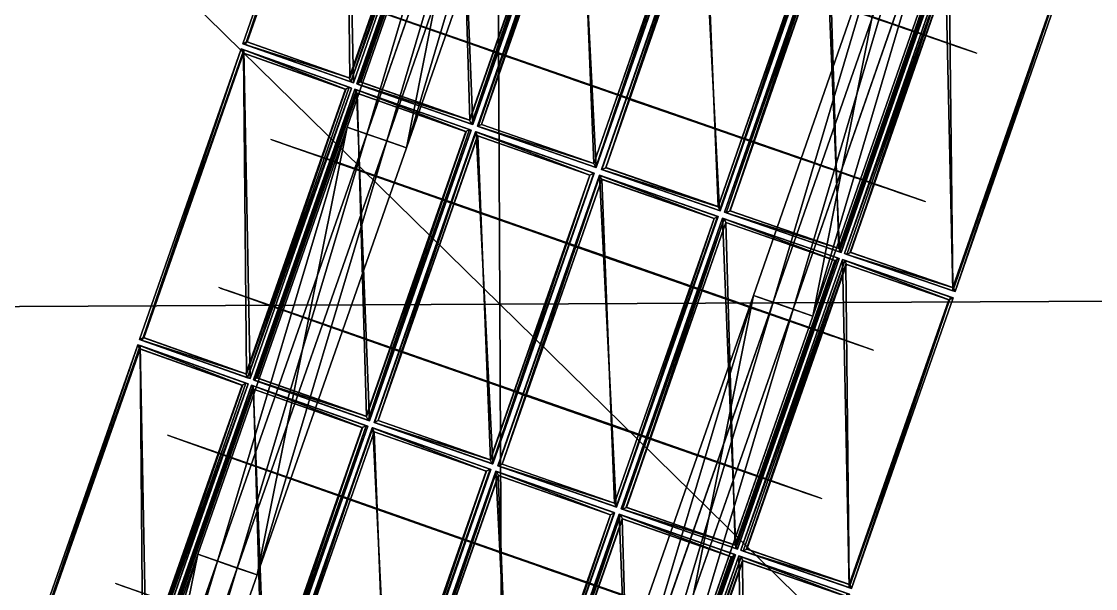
# Model space of a CAD drawing. Extents: x -372 to 678, y -263 to 741.
# Drawn here: x 296.57 to 305.12, y 301.32 to 305.83 of the extents above; entities that cross this region are included whole.
import ezdxf

# ---------------------------------------------------------------- set-up
doc = ezdxf.new("R2010")
doc.units = 0
doc.header["$LTSCALE"] = 0.0254
doc.layers.get('0').update_dxf_attribs({"linetype": 'CONTINUOUS'})
doc.layers.add('LOCATION_SNAPSHOT', color=144, linetype='CONTINUOUS')
doc.layers.add('LOCATION_TERRAIN', color=36, linetype='CONTINUOUS')

# ---------------------------------------------------------------- blocks, each defined once
blk = doc.blocks.new('LOCATION_SNAPSHOT_1')
at = {"color": 8}
mesh = blk.add_polyface(dxfattribs=at)
corners = [(-63.4904, 214.7729), (675.1158, 740.6684), (-66.0072, 737.0917), (677.6385, 218.3467)]
mesh.append_faces([[corners[k] for k in face] for face in [(0, 1, 2), (1, 0, 3)]], dxfattribs={"vtx0": -1, "color": 8})
blk = doc.blocks.new('LOCATION_TERRAIN_1')
at = {"color": 8}
mesh = blk.add_polyface(dxfattribs=at)
corners = [(312.9344, 303.6424, 5.9825), (312.8745, 316.0786, 6.2247), (300.313, 316.018, 5.6022)]
mesh.append_faces([[corners[k] for k in face] for face in [(0, 1, 2)]], dxfattribs={"color": 8})
mesh = blk.add_polyface(dxfattribs=at)
corners = [(300.3729, 303.5818, 5.5771), (300.313, 316.018, 5.6022), (287.7515, 315.9574, 4.9798)]
mesh.append_faces([[corners[k] for k in face] for face in [(0, 1, 2)]], dxfattribs={"color": 8})
mesh = blk.add_polyface(dxfattribs=at)
corners = [(312.9344, 303.6424, 5.9825), (300.313, 316.018, 5.6022), (300.3729, 303.5818, 5.5771)]
mesh.append_faces([[corners[k] for k in face] for face in [(0, 1, 2)]], dxfattribs={"color": 8})
mesh = blk.add_polyface(dxfattribs=at)
corners = [(300.3729, 303.5818, 5.5771), (287.7515, 315.9574, 4.9798), (287.8115, 303.5212, 5.1718)]
mesh.append_faces([[corners[k] for k in face] for face in [(0, 1, 2)]], dxfattribs={"color": 8})
mesh = blk.add_polyface(dxfattribs=at)
corners = [(300.4329, 291.1456, 5.4693), (300.3729, 303.5818, 5.5771), (287.8115, 303.5212, 5.1718)]
mesh.append_faces([[corners[k] for k in face] for face in [(0, 1, 2)]], dxfattribs={"color": 8})
mesh = blk.add_polyface(dxfattribs=at)
corners = [(312.9944, 291.2062, 5.8701), (312.9344, 303.6424, 5.9825), (300.3729, 303.5818, 5.5771)]
mesh.append_faces([[corners[k] for k in face] for face in [(0, 1, 2)]], dxfattribs={"color": 8})
mesh = blk.add_polyface(dxfattribs=at)
corners = [(312.9944, 291.2062, 5.8701), (300.3729, 303.5818, 5.5771), (300.4329, 291.1456, 5.4693)]
mesh.append_faces([[corners[k] for k in face] for face in [(0, 1, 2)]], dxfattribs={"color": 8})
mesh = blk.add_polyface(dxfattribs=at)
corners = [(300.4329, 291.1456, 5.4693), (287.8115, 303.5212, 5.1718), (287.8714, 291.085, 5.0685)]
mesh.append_faces([[corners[k] for k in face] for face in [(0, 1, 2)]], dxfattribs={"color": 8})
blk = doc.blocks.new('GROUP_55')
at = {"color": 0}
for p, q in [((185.3013, -3.7507, 0.5268), (181.7353, -3.8214, 0.4936)), ((185.3013, -3.7507, 1.0268), (181.7353, -3.8214, 0.9936)), ((185.3013, -3.7507, 1.0268), (181.7353, -3.8214, 0.9936)), ((185.3013, -3.7507, 0.5268), (181.7353, -3.8214, 0.4936)), ((181.7353, -3.8214, 0.4936), (178.1364, -3.8863, 0.4609)), ((181.7353, -3.8214, 0.9936), (178.1364, -3.8863, 0.9609)), ((181.7353, -3.8214, 0.9936), (178.1364, -3.8863, 0.9609)), ((181.7353, -3.8214, 0.4936), (178.1364, -3.8863, 0.4609)), ((181.7353, -3.8214, 0.4936), (181.7385, -3.988, 0.4936)), ((181.7448, -4.3213, 0.9936), (181.7353, -3.8214, 0.9936)), ((181.7353, -3.8214, 0.9936), (181.7353, -3.8214, 0.4936)), ((181.7353, -3.8214, 0.4936), (181.7385, -3.988, 0.4936)), ((181.7448, -4.3213, 0.9936), (181.7353, -3.8214, 0.9936)), ((181.7353, -3.8214, 0.9936), (181.7353, -3.8214, 0.4936)), ((178.1364, -3.8863, 0.4609), (174.5018, -3.945, 0.4284)), ((178.1364, -3.8863, 0.9609), (174.5018, -3.945, 0.9284)), ((178.1364, -3.8863, 0.9609), (174.5018, -3.945, 0.9284)), ((178.1364, -3.8863, 0.4609), (174.5018, -3.945, 0.4284)), ((178.1364, -3.8863, 0.4609), (178.1393, -4.0529, 0.4609)), ((178.145, -4.3862, 0.9609), (178.1364, -3.8863, 0.9609)), ((178.1364, -3.8863, 0.9609), (178.1364, -3.8863, 0.4609)), ((178.1364, -3.8863, 0.4609), (178.1393, -4.0529, 0.4609)), ((178.145, -4.3862, 0.9609), (178.1364, -3.8863, 0.9609)), ((178.1364, -3.8863, 0.9609), (178.1364, -3.8863, 0.4609)), ((185.3047, -3.9173, 0.5268), (181.7385, -3.988, 0.4936)), ((185.3047, -3.9173, 0.5268), (181.7385, -3.988, 0.4936)), ((185.3047, -3.9173, 0.7768), (181.7385, -3.988, 0.7436)), ((185.3047, -3.9173, 0.7768), (181.7385, -3.988, 0.7436)), ((181.7385, -3.988, 0.4936), (178.1393, -4.0529, 0.4609)), ((181.7385, -3.988, 0.4936), (178.1393, -4.0529, 0.4609)), ((181.7385, -3.988, 0.7436), (178.1393, -4.0529, 0.7109)), ((181.7385, -3.988, 0.7436), (178.1393, -4.0529, 0.7109)), ((181.7385, -3.988, 0.4936), (181.7385, -3.988, 0.7436)), ((181.7385, -3.988, 0.7436), (181.7417, -4.1547, 0.7436)), ((181.7385, -3.988, 0.4936), (181.7385, -3.988, 0.7436)), ((181.7385, -3.988, 0.7436), (181.7417, -4.1547, 0.7436)), ((178.1393, -4.0529, 0.4609), (174.5043, -4.1117, 0.4284)), ((178.1393, -4.0529, 0.4609), (174.5043, -4.1117, 0.4284)), ((178.1393, -4.0529, 0.7109), (174.5043, -4.1117, 0.6784)), ((178.1393, -4.0529, 0.7109), (174.5043, -4.1117, 0.6784)), ((178.1393, -4.0529, 0.4609), (178.1393, -4.0529, 0.7109)), ((178.1393, -4.0529, 0.7109), (178.1421, -4.2196, 0.7109)), ((178.1393, -4.0529, 0.4609), (178.1393, -4.0529, 0.7109)), ((178.1393, -4.0529, 0.7109), (178.1421, -4.2196, 0.7109)), ((185.3082, -4.084, 0.7768), (181.7417, -4.1547, 0.7436)), ((185.3082, -4.084, 0.7768), (181.7417, -4.1547, 0.7436)), ((185.3082, -4.084, 0.5268), (181.7417, -4.1547, 0.4936)), ((185.3082, -4.084, 0.5268), (181.7417, -4.1547, 0.4936)), ((181.7417, -4.1547, 0.7436), (178.1421, -4.2196, 0.7109)), ((181.7417, -4.1547, 0.7436), (178.1421, -4.2196, 0.7109)), ((181.7417, -4.1547, 0.4936), (178.1421, -4.2196, 0.4609)), ((181.7417, -4.1547, 0.4936), (178.1421, -4.2196, 0.4609)), ((181.7417, -4.1547, 0.7436), (181.7417, -4.1547, 0.4936)), ((181.7417, -4.1547, 0.4936), (181.7448, -4.3213, 0.4936)), ((181.7417, -4.1547, 0.7436), (181.7417, -4.1547, 0.4936)), ((181.7417, -4.1547, 0.4936), (181.7448, -4.3213, 0.4936)), ((178.1421, -4.2196, 0.7109), (174.5069, -4.2783, 0.6784)), ((178.1421, -4.2196, 0.7109), (174.5069, -4.2783, 0.6784)), ((178.1421, -4.2196, 0.4609), (174.5069, -4.2783, 0.4284)), ((178.1421, -4.2196, 0.4609), (174.5069, -4.2783, 0.4284)), ((178.1421, -4.2196, 0.7109), (178.1421, -4.2196, 0.4609)), ((178.1421, -4.2196, 0.4609), (178.145, -4.3862, 0.4609)), ((178.1421, -4.2196, 0.7109), (178.1421, -4.2196, 0.4609)), ((178.1421, -4.2196, 0.4609), (178.145, -4.3862, 0.4609)), ((185.3116, -4.2506, 0.5268), (181.7448, -4.3213, 0.4936)), ((185.3116, -4.2506, 0.5268), (181.7448, -4.3213, 0.4936)), ((185.3116, -4.2506, 1.0268), (181.7448, -4.3213, 0.9936)), ((185.3116, -4.2506, 1.0268), (181.7448, -4.3213, 0.9936)), ((181.7448, -4.3213, 0.4936), (178.145, -4.3862, 0.4609)), ((181.7448, -4.3213, 0.4936), (178.145, -4.3862, 0.4609)), ((181.7448, -4.3213, 0.9936), (178.145, -4.3862, 0.9609)), ((181.7448, -4.3213, 0.9936), (178.145, -4.3862, 0.9609)), ((181.7448, -4.3213, 0.4936), (181.7448, -4.3213, 0.9936)), ((181.7448, -4.3213, 0.4936), (181.7448, -4.3213, 0.9936)), ((178.145, -4.3862, 0.4609), (174.5094, -4.445, 0.4284)), ((178.145, -4.3862, 0.4609), (174.5094, -4.445, 0.4284)), ((178.145, -4.3862, 0.9609), (174.5094, -4.445, 0.9284)), ((178.145, -4.3862, 0.9609), (174.5094, -4.445, 0.9284)), ((178.145, -4.3862, 0.4609), (178.145, -4.3862, 0.9609)), ((178.145, -4.3862, 0.4609), (178.145, -4.3862, 0.9609))]:
    blk.add_line(p, q, dxfattribs=at)
mesh = blk.add_polyface(dxfattribs=at)
corners = [(185.3013, -3.7507, 0.5268), (181.7385, -3.988, 0.4936), (181.7353, -3.8214, 0.4936), (185.3047, -3.9173, 0.5268)]
mesh.append_faces([[corners[k] for k in face] for face in [(0, 1, 2), (1, 0, 3)]], dxfattribs={"vtx0": -1, "color": 0})
mesh = blk.add_polyface(dxfattribs=at)
corners = [(181.7448, -4.3213, 0.9936), (185.3013, -3.7507, 1.0268), (181.7353, -3.8214, 0.9936), (185.3116, -4.2506, 1.0268)]
mesh.append_faces([[corners[k] for k in face] for face in [(0, 1, 2), (1, 0, 3)]], dxfattribs={"vtx0": -1, "color": 0})
mesh = blk.add_polyface(dxfattribs=at)
corners = [(181.7353, -3.8214, 0.9936), (185.3013, -3.7507, 0.5268), (181.7353, -3.8214, 0.4936), (185.3013, -3.7507, 1.0268)]
mesh.append_faces([[corners[k] for k in face] for face in [(0, 1, 2), (1, 0, 3)]], dxfattribs={"vtx0": -1, "color": 0})
mesh = blk.add_polyface(dxfattribs=at)
corners = [(181.7353, -3.8214, 0.4936), (178.1393, -4.0529, 0.4609), (178.1364, -3.8863, 0.4609), (181.7385, -3.988, 0.4936)]
mesh.append_faces([[corners[k] for k in face] for face in [(0, 1, 2), (1, 0, 3)]], dxfattribs={"vtx0": -1, "color": 0})
mesh = blk.add_polyface(dxfattribs=at)
corners = [(178.145, -4.3862, 0.9609), (181.7353, -3.8214, 0.9936), (178.1364, -3.8863, 0.9609), (181.7448, -4.3213, 0.9936)]
mesh.append_faces([[corners[k] for k in face] for face in [(0, 1, 2), (1, 0, 3)]], dxfattribs={"vtx0": -1, "color": 0})
mesh = blk.add_polyface(dxfattribs=at)
corners = [(178.1364, -3.8863, 0.9609), (181.7353, -3.8214, 0.4936), (178.1364, -3.8863, 0.4609), (181.7353, -3.8214, 0.9936)]
mesh.append_faces([[corners[k] for k in face] for face in [(0, 1, 2), (1, 0, 3)]], dxfattribs={"vtx0": -1, "color": 0})
mesh = blk.add_polyface(dxfattribs=at)
corners = [(178.1364, -3.8863, 0.4609), (174.5043, -4.1117, 0.4284), (174.5018, -3.945, 0.4284), (178.1393, -4.0529, 0.4609)]
mesh.append_faces([[corners[k] for k in face] for face in [(0, 1, 2), (1, 0, 3)]], dxfattribs={"vtx0": -1, "color": 0})
mesh = blk.add_polyface(dxfattribs=at)
corners = [(174.5094, -4.445, 0.9284), (178.1364, -3.8863, 0.9609), (174.5018, -3.945, 0.9284), (178.145, -4.3862, 0.9609)]
mesh.append_faces([[corners[k] for k in face] for face in [(0, 1, 2), (1, 0, 3)]], dxfattribs={"vtx0": -1, "color": 0})
mesh = blk.add_polyface(dxfattribs=at)
corners = [(174.5018, -3.945, 0.9284), (178.1364, -3.8863, 0.4609), (174.5018, -3.945, 0.4284), (178.1364, -3.8863, 0.9609)]
mesh.append_faces([[corners[k] for k in face] for face in [(0, 1, 2), (1, 0, 3)]], dxfattribs={"vtx0": -1, "color": 0})
mesh = blk.add_polyface(dxfattribs=at)
corners = [(185.3047, -3.9173, 0.5268), (181.7385, -3.988, 0.7436), (181.7385, -3.988, 0.4936), (185.3047, -3.9173, 0.7768)]
mesh.append_faces([[corners[k] for k in face] for face in [(0, 1, 2), (1, 0, 3)]], dxfattribs={"vtx0": -1, "color": 0})
mesh = blk.add_polyface(dxfattribs=at)
corners = [(185.3047, -3.9173, 0.7768), (181.7417, -4.1547, 0.7436), (181.7385, -3.988, 0.7436), (185.3082, -4.084, 0.7768)]
mesh.append_faces([[corners[k] for k in face] for face in [(0, 1, 2), (1, 0, 3)]], dxfattribs={"vtx0": -1, "color": 0})
mesh = blk.add_polyface(dxfattribs=at)
corners = [(181.7385, -3.988, 0.4936), (178.1393, -4.0529, 0.7109), (178.1393, -4.0529, 0.4609), (181.7385, -3.988, 0.7436)]
mesh.append_faces([[corners[k] for k in face] for face in [(0, 1, 2), (1, 0, 3)]], dxfattribs={"vtx0": -1, "color": 0})
mesh = blk.add_polyface(dxfattribs=at)
corners = [(181.7385, -3.988, 0.7436), (178.1421, -4.2196, 0.7109), (178.1393, -4.0529, 0.7109), (181.7417, -4.1547, 0.7436)]
mesh.append_faces([[corners[k] for k in face] for face in [(0, 1, 2), (1, 0, 3)]], dxfattribs={"vtx0": -1, "color": 0})
mesh = blk.add_polyface(dxfattribs=at)
corners = [(178.1393, -4.0529, 0.4609), (174.5043, -4.1117, 0.6784), (174.5043, -4.1117, 0.4284), (178.1393, -4.0529, 0.7109)]
mesh.append_faces([[corners[k] for k in face] for face in [(0, 1, 2), (1, 0, 3)]], dxfattribs={"vtx0": -1, "color": 0})
mesh = blk.add_polyface(dxfattribs=at)
corners = [(178.1393, -4.0529, 0.7109), (174.5069, -4.2783, 0.6784), (174.5043, -4.1117, 0.6784), (178.1421, -4.2196, 0.7109)]
mesh.append_faces([[corners[k] for k in face] for face in [(0, 1, 2), (1, 0, 3)]], dxfattribs={"vtx0": -1, "color": 0})
mesh = blk.add_polyface(dxfattribs=at)
corners = [(181.7417, -4.1547, 0.7436), (185.3082, -4.084, 0.5268), (181.7417, -4.1547, 0.4936), (185.3082, -4.084, 0.7768)]
mesh.append_faces([[corners[k] for k in face] for face in [(0, 1, 2), (1, 0, 3)]], dxfattribs={"vtx0": -1, "color": 0})
mesh = blk.add_polyface(dxfattribs=at)
corners = [(185.3082, -4.084, 0.5268), (181.7448, -4.3213, 0.4936), (181.7417, -4.1547, 0.4936), (185.3116, -4.2506, 0.5268)]
mesh.append_faces([[corners[k] for k in face] for face in [(0, 1, 2), (1, 0, 3)]], dxfattribs={"vtx0": -1, "color": 0})
mesh = blk.add_polyface(dxfattribs=at)
corners = [(178.1421, -4.2196, 0.7109), (181.7417, -4.1547, 0.4936), (178.1421, -4.2196, 0.4609), (181.7417, -4.1547, 0.7436)]
mesh.append_faces([[corners[k] for k in face] for face in [(0, 1, 2), (1, 0, 3)]], dxfattribs={"vtx0": -1, "color": 0})
mesh = blk.add_polyface(dxfattribs=at)
corners = [(181.7417, -4.1547, 0.4936), (178.145, -4.3862, 0.4609), (178.1421, -4.2196, 0.4609), (181.7448, -4.3213, 0.4936)]
mesh.append_faces([[corners[k] for k in face] for face in [(0, 1, 2), (1, 0, 3)]], dxfattribs={"vtx0": -1, "color": 0})
mesh = blk.add_polyface(dxfattribs=at)
corners = [(174.5069, -4.2783, 0.6784), (178.1421, -4.2196, 0.4609), (174.5069, -4.2783, 0.4284), (178.1421, -4.2196, 0.7109)]
mesh.append_faces([[corners[k] for k in face] for face in [(0, 1, 2), (1, 0, 3)]], dxfattribs={"vtx0": -1, "color": 0})
mesh = blk.add_polyface(dxfattribs=at)
corners = [(178.1421, -4.2196, 0.4609), (174.5094, -4.445, 0.4284), (174.5069, -4.2783, 0.4284), (178.145, -4.3862, 0.4609)]
mesh.append_faces([[corners[k] for k in face] for face in [(0, 1, 2), (1, 0, 3)]], dxfattribs={"vtx0": -1, "color": 0})
mesh = blk.add_polyface(dxfattribs=at)
corners = [(185.3116, -4.2506, 0.5268), (181.7448, -4.3213, 0.9936), (181.7448, -4.3213, 0.4936), (185.3116, -4.2506, 1.0268)]
mesh.append_faces([[corners[k] for k in face] for face in [(0, 1, 2), (1, 0, 3)]], dxfattribs={"vtx0": -1, "color": 0})
mesh = blk.add_polyface(dxfattribs=at)
corners = [(181.7448, -4.3213, 0.4936), (178.145, -4.3862, 0.9609), (178.145, -4.3862, 0.4609), (181.7448, -4.3213, 0.9936)]
mesh.append_faces([[corners[k] for k in face] for face in [(0, 1, 2), (1, 0, 3)]], dxfattribs={"vtx0": -1, "color": 0})
mesh = blk.add_polyface(dxfattribs=at)
corners = [(178.145, -4.3862, 0.4609), (174.5094, -4.445, 0.9284), (174.5094, -4.445, 0.4284), (178.145, -4.3862, 0.9609)]
mesh.append_faces([[corners[k] for k in face] for face in [(0, 1, 2), (1, 0, 3)]], dxfattribs={"vtx0": -1, "color": 0})
blk = doc.blocks.new('GROUP264_1')
at = {"color": 9}
blk.add_blockref('GROUP_55', (0, 0), dxfattribs=at)
blk = doc.blocks.new('GROUP263_1')
at = {"color": 0}
blk.add_blockref('GROUP264_1', (0, 0), dxfattribs=at)
blk = doc.blocks.new('GROUP_56')
at = {"color": 0}
for p, q in [((185.352, -3.7515, 0.5268), (181.7851, -3.8222, 0.4936)), ((185.352, -3.7515, 1.0268), (181.7851, -3.8222, 0.9936)), ((185.352, -3.7515, 1.0268), (181.7851, -3.8222, 0.9936)), ((185.352, -3.7515, 0.5268), (181.7851, -3.8222, 0.4936)), ((181.7851, -3.8222, 0.4936), (178.1852, -3.887, 0.4609)), ((181.7851, -3.8222, 0.9936), (178.1852, -3.887, 0.9609)), ((181.7851, -3.8222, 0.9936), (178.1852, -3.887, 0.9609)), ((181.7851, -3.8222, 0.4936), (178.1852, -3.887, 0.4609)), ((181.7851, -3.8222, 0.4936), (181.7882, -3.9888, 0.4936)), ((181.7945, -4.3221, 0.9936), (181.7851, -3.8222, 0.9936)), ((181.7851, -3.8222, 0.9936), (181.7851, -3.8222, 0.4936)), ((181.7851, -3.8222, 0.4936), (181.7882, -3.9888, 0.4936)), ((181.7945, -4.3221, 0.9936), (181.7851, -3.8222, 0.9936)), ((181.7851, -3.8222, 0.9936), (181.7851, -3.8222, 0.4936)), ((185.3555, -3.9181, 0.5268), (181.7882, -3.9888, 0.4936)), ((185.3555, -3.9181, 0.5268), (181.7882, -3.9888, 0.4936)), ((185.3555, -3.9181, 0.7768), (181.7882, -3.9888, 0.7436)), ((185.3555, -3.9181, 0.7768), (181.7882, -3.9888, 0.7436)), ((181.7882, -3.9888, 0.4936), (178.188, -4.0537, 0.4609)), ((181.7882, -3.9888, 0.4936), (178.188, -4.0537, 0.4609)), ((181.7882, -3.9888, 0.7436), (178.188, -4.0537, 0.7109)), ((181.7882, -3.9888, 0.7436), (178.188, -4.0537, 0.7109)), ((181.7882, -3.9888, 0.4936), (181.7882, -3.9888, 0.7436)), ((181.7882, -3.9888, 0.7436), (181.7914, -4.1554, 0.7436)), ((181.7882, -3.9888, 0.4936), (181.7882, -3.9888, 0.7436)), ((181.7882, -3.9888, 0.7436), (181.7914, -4.1554, 0.7436)), ((185.3589, -4.0847, 0.7768), (181.7914, -4.1554, 0.7436)), ((185.3589, -4.0847, 0.7768), (181.7914, -4.1554, 0.7436)), ((185.3589, -4.0847, 0.5268), (181.7914, -4.1554, 0.4936)), ((185.3589, -4.0847, 0.5268), (181.7914, -4.1554, 0.4936)), ((181.7914, -4.1554, 0.7436), (178.1909, -4.2203, 0.7109)), ((181.7914, -4.1554, 0.7436), (178.1909, -4.2203, 0.7109)), ((181.7914, -4.1554, 0.4936), (178.1909, -4.2203, 0.4609)), ((181.7914, -4.1554, 0.4936), (178.1909, -4.2203, 0.4609)), ((181.7914, -4.1554, 0.7436), (181.7914, -4.1554, 0.4936)), ((181.7914, -4.1554, 0.4936), (181.7945, -4.3221, 0.4936)), ((181.7914, -4.1554, 0.7436), (181.7914, -4.1554, 0.4936)), ((181.7914, -4.1554, 0.4936), (181.7945, -4.3221, 0.4936)), ((185.3624, -4.2514, 0.5268), (181.7945, -4.3221, 0.4936)), ((185.3624, -4.2514, 0.5268), (181.7945, -4.3221, 0.4936)), ((185.3624, -4.2514, 1.0268), (181.7945, -4.3221, 0.9936)), ((185.3624, -4.2514, 1.0268), (181.7945, -4.3221, 0.9936)), ((181.7945, -4.3221, 0.4936), (178.1937, -4.3869, 0.4609)), ((181.7945, -4.3221, 0.4936), (178.1937, -4.3869, 0.4609)), ((181.7945, -4.3221, 0.9936), (178.1937, -4.3869, 0.9609)), ((181.7945, -4.3221, 0.9936), (178.1937, -4.3869, 0.9609)), ((181.7945, -4.3221, 0.4936), (181.7945, -4.3221, 0.9936)), ((181.7945, -4.3221, 0.4936), (181.7945, -4.3221, 0.9936))]:
    blk.add_line(p, q, dxfattribs=at)
mesh = blk.add_polyface(dxfattribs=at)
corners = [(185.352, -3.7515, 0.5268), (181.7882, -3.9888, 0.4936), (181.7851, -3.8222, 0.4936), (185.3555, -3.9181, 0.5268)]
mesh.append_faces([[corners[k] for k in face] for face in [(0, 1, 2), (1, 0, 3)]], dxfattribs={"vtx0": -1, "color": 0})
mesh = blk.add_polyface(dxfattribs=at)
corners = [(181.7945, -4.3221, 0.9936), (185.352, -3.7515, 1.0268), (181.7851, -3.8222, 0.9936), (185.3624, -4.2514, 1.0268)]
mesh.append_faces([[corners[k] for k in face] for face in [(0, 1, 2), (1, 0, 3)]], dxfattribs={"vtx0": -1, "color": 0})
mesh = blk.add_polyface(dxfattribs=at)
corners = [(181.7851, -3.8222, 0.9936), (185.352, -3.7515, 0.5268), (181.7851, -3.8222, 0.4936), (185.352, -3.7515, 1.0268)]
mesh.append_faces([[corners[k] for k in face] for face in [(0, 1, 2), (1, 0, 3)]], dxfattribs={"vtx0": -1, "color": 0})
mesh = blk.add_polyface(dxfattribs=at)
corners = [(181.7851, -3.8222, 0.4936), (178.188, -4.0537, 0.4609), (178.1852, -3.887, 0.4609), (181.7882, -3.9888, 0.4936)]
mesh.append_faces([[corners[k] for k in face] for face in [(0, 1, 2), (1, 0, 3)]], dxfattribs={"vtx0": -1, "color": 0})
mesh = blk.add_polyface(dxfattribs=at)
corners = [(178.1937, -4.3869, 0.9609), (181.7851, -3.8222, 0.9936), (178.1852, -3.887, 0.9609), (181.7945, -4.3221, 0.9936)]
mesh.append_faces([[corners[k] for k in face] for face in [(0, 1, 2), (1, 0, 3)]], dxfattribs={"vtx0": -1, "color": 0})
mesh = blk.add_polyface(dxfattribs=at)
corners = [(178.1852, -3.887, 0.9609), (181.7851, -3.8222, 0.4936), (178.1852, -3.887, 0.4609), (181.7851, -3.8222, 0.9936)]
mesh.append_faces([[corners[k] for k in face] for face in [(0, 1, 2), (1, 0, 3)]], dxfattribs={"vtx0": -1, "color": 0})
mesh = blk.add_polyface(dxfattribs=at)
corners = [(185.3555, -3.9181, 0.5268), (181.7882, -3.9888, 0.7436), (181.7882, -3.9888, 0.4936), (185.3555, -3.9181, 0.7768)]
mesh.append_faces([[corners[k] for k in face] for face in [(0, 1, 2), (1, 0, 3)]], dxfattribs={"vtx0": -1, "color": 0})
mesh = blk.add_polyface(dxfattribs=at)
corners = [(185.3555, -3.9181, 0.7768), (181.7914, -4.1554, 0.7436), (181.7882, -3.9888, 0.7436), (185.3589, -4.0847, 0.7768)]
mesh.append_faces([[corners[k] for k in face] for face in [(0, 1, 2), (1, 0, 3)]], dxfattribs={"vtx0": -1, "color": 0})
mesh = blk.add_polyface(dxfattribs=at)
corners = [(181.7882, -3.9888, 0.4936), (178.188, -4.0537, 0.7109), (178.188, -4.0537, 0.4609), (181.7882, -3.9888, 0.7436)]
mesh.append_faces([[corners[k] for k in face] for face in [(0, 1, 2), (1, 0, 3)]], dxfattribs={"vtx0": -1, "color": 0})
mesh = blk.add_polyface(dxfattribs=at)
corners = [(181.7882, -3.9888, 0.7436), (178.1909, -4.2203, 0.7109), (178.188, -4.0537, 0.7109), (181.7914, -4.1554, 0.7436)]
mesh.append_faces([[corners[k] for k in face] for face in [(0, 1, 2), (1, 0, 3)]], dxfattribs={"vtx0": -1, "color": 0})
mesh = blk.add_polyface(dxfattribs=at)
corners = [(181.7914, -4.1554, 0.7436), (185.3589, -4.0847, 0.5268), (181.7914, -4.1554, 0.4936), (185.3589, -4.0847, 0.7768)]
mesh.append_faces([[corners[k] for k in face] for face in [(0, 1, 2), (1, 0, 3)]], dxfattribs={"vtx0": -1, "color": 0})
mesh = blk.add_polyface(dxfattribs=at)
corners = [(185.3589, -4.0847, 0.5268), (181.7945, -4.3221, 0.4936), (181.7914, -4.1554, 0.4936), (185.3624, -4.2514, 0.5268)]
mesh.append_faces([[corners[k] for k in face] for face in [(0, 1, 2), (1, 0, 3)]], dxfattribs={"vtx0": -1, "color": 0})
mesh = blk.add_polyface(dxfattribs=at)
corners = [(178.1909, -4.2203, 0.7109), (181.7914, -4.1554, 0.4936), (178.1909, -4.2203, 0.4609), (181.7914, -4.1554, 0.7436)]
mesh.append_faces([[corners[k] for k in face] for face in [(0, 1, 2), (1, 0, 3)]], dxfattribs={"vtx0": -1, "color": 0})
mesh = blk.add_polyface(dxfattribs=at)
corners = [(181.7914, -4.1554, 0.4936), (178.1937, -4.3869, 0.4609), (178.1909, -4.2203, 0.4609), (181.7945, -4.3221, 0.4936)]
mesh.append_faces([[corners[k] for k in face] for face in [(0, 1, 2), (1, 0, 3)]], dxfattribs={"vtx0": -1, "color": 0})
mesh = blk.add_polyface(dxfattribs=at)
corners = [(185.3624, -4.2514, 0.5268), (181.7945, -4.3221, 0.9936), (181.7945, -4.3221, 0.4936), (185.3624, -4.2514, 1.0268)]
mesh.append_faces([[corners[k] for k in face] for face in [(0, 1, 2), (1, 0, 3)]], dxfattribs={"vtx0": -1, "color": 0})
mesh = blk.add_polyface(dxfattribs=at)
corners = [(181.7945, -4.3221, 0.4936), (178.1937, -4.3869, 0.9609), (178.1937, -4.3869, 0.4609), (181.7945, -4.3221, 0.9936)]
mesh.append_faces([[corners[k] for k in face] for face in [(0, 1, 2), (1, 0, 3)]], dxfattribs={"vtx0": -1, "color": 0})
blk = doc.blocks.new('GROUP265_1')
at = {"color": 9}
blk.add_blockref('GROUP_56', (0, 0), dxfattribs=at)
blk = doc.blocks.new('GROUP264_2')
at = {"color": 0}
blk.add_blockref('GROUP265_1', (0, 0), dxfattribs=at)
blk = doc.blocks.new('SOLAR_PANEL_1')
at = {"color": 0}
for p, q in [((0, 0.025), (0, 2.475)), ((0, 2.475), (1, 2.475)), ((0, 2.475), (1, 2.475)), ((0, 2.475), (0, 2.475, 0.05)), ((0, 2.475, 0.05), (1, 2.475, 0.05)), ((0, 0.025), (0, 2.475)), ((0, 0.025, 0.05), (0, 2.475, 0.05)), ((0, 2.475), (0, 2.475, 0.05)), ((0, 2.475, 0.05), (1, 2.475, 0.05)), ((0, 0.025, 0.05), (0, 2.475, 0.05)), ((0.975, 2.45, 0.05), (0.025, 2.45, 0.05)), ((0.025, 2.45, 0.05), (0.025, 0.05, 0.05)), ((0.975, 2.45, 0.05), (0.025, 2.45, 0.05)), ((0.025, 2.45, 0.05), (0.025, 2.45, 0.04)), ((0.975, 2.45, 0.04), (0.025, 2.45, 0.04)), ((0.025, 2.45, 0.05), (0.025, 0.05, 0.05)), ((0.025, 2.45, 0.04), (0.025, 0.05, 0.04)), ((0.025, 2.45, 0.05), (0.025, 2.45, 0.04)), ((0.025, 2.45, 0.04), (0.025, 0.05, 0.04)), ((0.975, 2.45, 0.04), (0.025, 2.45, 0.04)), ((0.975, 0.05, 0.05), (0.975, 2.45, 0.05)), ((0.975, 2.45, 0.05), (0.975, 2.45, 0.04)), ((0.975, 0.05, 0.05), (0.975, 2.45, 0.05)), ((0.975, 2.45, 0.05), (0.975, 2.45, 0.04)), ((0.975, 0.05, 0.04), (0.975, 2.45, 0.04)), ((0.975, 0.05, 0.04), (0.975, 2.45, 0.04)), ((1, 2.475), (1, 0.025)), ((1, 2.475), (1, 0.025)), ((1, 2.475), (1, 2.475, 0.05)), ((1, 2.475, 0.05), (1, 0.025, 0.05)), ((1, 2.475), (1, 2.475, 0.05)), ((1, 2.475, 0.05), (1, 0.025, 0.05)), ((1, 0.025), (0, 0.025)), ((0, 0.025), (0, 0.025, 0.05)), ((1, 0.025), (0, 0.025)), ((1, 0.025, 0.05), (0, 0.025, 0.05)), ((0, 0.025), (0, 0.025, 0.05)), ((1, 0.025, 0.05), (0, 0.025, 0.05)), ((0.025, 0.05, 0.05), (0.975, 0.05, 0.05)), ((0.025, 0.05, 0.05), (0.025, 0.05, 0.04)), ((0.025, 0.05, 0.05), (0.975, 0.05, 0.05)), ((0.025, 0.05, 0.04), (0.975, 0.05, 0.04)), ((0.025, 0.05, 0.05), (0.025, 0.05, 0.04)), ((0.025, 0.05, 0.04), (0.975, 0.05, 0.04)), ((0.975, 0.05, 0.05), (0.975, 0.05, 0.04)), ((0.975, 0.05, 0.05), (0.975, 0.05, 0.04)), ((1, 0.025), (1, 0.025, 0.05)), ((1, 0.025), (1, 0.025, 0.05))]:
    blk.add_line(p, q, dxfattribs=at)
mesh = blk.add_polyface(dxfattribs=at)
corners = [(0, 2.475), (1, 0.025), (0, 0.025), (1, 2.475)]
mesh.append_faces([[corners[k] for k in face] for face in [(0, 1, 2), (1, 0, 3)]], dxfattribs={"vtx0": -1, "color": 0})
mesh = blk.add_polyface(dxfattribs=at)
corners = [(0, 2.475, 0.05), (1, 2.475), (0, 2.475), (1, 2.475, 0.05)]
mesh.append_faces([[corners[k] for k in face] for face in [(0, 1, 2), (1, 0, 3)]], dxfattribs={"vtx0": -1, "color": 0})
mesh = blk.add_polyface(dxfattribs=at)
corners = [(0, 2.475, 0.05), (0, 0.025), (0, 0.025, 0.05), (0, 2.475)]
mesh.append_faces([[corners[k] for k in face] for face in [(0, 1, 2), (1, 0, 3)]], dxfattribs={"vtx0": -1, "color": 0})
mesh = blk.add_polyface(dxfattribs=at)
corners = [(0, 0.025, 0.05), (0.025, 0.05, 0.05), (0, 2.475, 0.05), (1, 0.025, 0.05), (0.975, 0.05, 0.05), (0.975, 2.45, 0.05), (0.025, 2.45, 0.05), (1, 2.475, 0.05)]
mesh.append_faces([[corners[k] for k in face] for face in [(0, 1, 2), (1, 3, 4), (4, 3, 5), (2, 6, 7), (6, 2, 1), (7, 5, 3)]], dxfattribs={"vtx0": -1, "vtx1": -1, "color": 0})
mesh.append_faces([[corners[k] for k in face] for face in [(1, 0, 3), (7, 6, 5)]], dxfattribs={"vtx0": -1, "vtx2": -1, "color": 0})
mesh = blk.add_polyface(dxfattribs=at)
corners = [(0.975, 2.45, 0.05), (0.025, 2.45, 0.04), (0.975, 2.45, 0.04), (0.025, 2.45, 0.05)]
mesh.append_faces([[corners[k] for k in face] for face in [(0, 1, 2), (1, 0, 3)]], dxfattribs={"vtx0": -1, "color": 0})
mesh = blk.add_polyface(dxfattribs=at)
corners = [(0.025, 2.45, 0.04), (0.025, 0.05, 0.05), (0.025, 0.05, 0.04), (0.025, 2.45, 0.05)]
mesh.append_faces([[corners[k] for k in face] for face in [(0, 1, 2), (1, 0, 3)]], dxfattribs={"vtx0": -1, "color": 0})
at = {"color": 153}
mesh = blk.add_polyface(dxfattribs=at)
corners = [(0.975, 0.05, 0.04), (0.025, 2.45, 0.04), (0.025, 0.05, 0.04), (0.975, 2.45, 0.04)]
mesh.append_faces([[corners[k] for k in face] for face in [(0, 1, 2), (1, 0, 3)]], dxfattribs={"vtx0": -1, "color": 153})
at = {"color": 0}
mesh = blk.add_polyface(dxfattribs=at)
corners = [(0.975, 2.45, 0.05), (0.975, 0.05, 0.04), (0.975, 0.05, 0.05), (0.975, 2.45, 0.04)]
mesh.append_faces([[corners[k] for k in face] for face in [(0, 1, 2), (1, 0, 3)]], dxfattribs={"vtx0": -1, "color": 0})
mesh = blk.add_polyface(dxfattribs=at)
corners = [(1, 2.475), (1, 0.025, 0.05), (1, 0.025), (1, 2.475, 0.05)]
mesh.append_faces([[corners[k] for k in face] for face in [(0, 1, 2), (1, 0, 3)]], dxfattribs={"vtx0": -1, "color": 0})
mesh = blk.add_polyface(dxfattribs=at)
corners = [(1, 0.025), (0, 0.025, 0.05), (0, 0.025), (1, 0.025, 0.05)]
mesh.append_faces([[corners[k] for k in face] for face in [(0, 1, 2), (1, 0, 3)]], dxfattribs={"vtx0": -1, "color": 0})
mesh = blk.add_polyface(dxfattribs=at)
corners = [(0.025, 0.05, 0.04), (0.975, 0.05, 0.05), (0.975, 0.05, 0.04), (0.025, 0.05, 0.05)]
mesh.append_faces([[corners[k] for k in face] for face in [(0, 1, 2), (1, 0, 3)]], dxfattribs={"vtx0": -1, "color": 0})
blk = doc.blocks.new('SOLAR_PANEL_STRUCTURE')
at = {"color": 0}
for p, q in [((5.0137, 0, -0.0089), (2.9803, 0, -0.0089)), ((2.9803, 0, 0.0311), (3.4565, 0, 0.0311)), ((3.4565, 0, 0.0311), (2.9803, 0, 0.716)), ((3.021, 0, 0.7275), (3.4958, 0, 0.0447)), ((3.4958, 0, 0.0447), (3.9705, 0, 0.6472)), ((4.0088, 0, 0.6311), (3.536, 0, 0.0311)), ((3.536, 0, 0.0311), (4.4568, 0, 0.0311)), ((4.4568, 0, 0.0311), (4.0088, 0, 0.6311)), ((4.0593, 0, 0.6304), (4.5005, 0, 0.0393)), ((4.5005, 0, 0.0393), (4.9642, 0, 0.3962)), ((4.5554, 0, 0.0311), (4.9889, 0, 0.0311)), ((4.9889, 0, 0.3647), (4.5554, 0, 0.0311)), ((4.9889, 0, 0.0311), (4.9889, 0, 0.3647)), ((5.4167, 0, 0.2003), (5.0137, 0, -0.0089)), ((5.0289, 0, 0.3744), (5.0289, 0, 0.044)), ((5.0289, 0, 0.044), (5.3701, 0, 0.2212)), ((5.4963, 0, 0.1646), (5.5126, 0, 0.2011))]:
    blk.add_line(p, q, dxfattribs=at)
at = {"color": 0, "extrusion": (4.81162e-16, 1, -7.04887e-16)}
blk.add_arc((-2.9803, -5.3738), 6.1449, 90, 114.4293, dxfattribs=at)
at = {"color": 0}
mesh = blk.add_polyface(dxfattribs=at)
corners = [(4.4568, 0, 0.0311), (4.5554, 0, 0.0311), (3.536, 0, 0.0311), (4.5005, 0, 0.0393), (4.9889, 0, 0.3647), (4.9642, 0, 0.3962), (5.0289, 0, 0.3744), (4.0088, 0, 0.6311), (4.0593, 0, 0.6304), (3.4958, 0, 0.0447), (3.9705, 0, 0.6472), (3.4565, 0, 0.0311), (2.9803, 0, 0.716), (3.021, 0, 0.7275), (2.9803, 0, 0.7711), (5.0137, 0, -0.0089), (5.0289, 0, 0.044), (5.4167, 0, 0.2003), (4.9889, 0, 0.0311), (2.9803, 0, -0.0089), (5.3701, 0, 0.2212), (5.5126, 0, 0.2011), (5.0155, 0, 0.4243), (4.0126, 0, 0.6838), (5.4963, 0, 0.1646), (2.9803, 0, 0.0311)]
mesh.append_faces([[corners[k] for k in face] for face in [(0, 1, 2), (1, 3, 4), (7, 3, 0), (3, 7, 8), (9, 12, 13), (15, 16, 17), (18, 2, 1), (21, 20, 22), (22, 8, 23), (23, 13, 14), (4, 16, 18), (16, 4, 6)]], dxfattribs={"vtx0": -1, "vtx1": -1, "color": 0})
mesh.append_faces([[corners[k] for k in face] for face in [(1, 0, 3), (4, 5, 6), (11, 9, 2), (16, 15, 18), (18, 19, 11), (18, 11, 2), (17, 20, 21), (22, 6, 5), (23, 8, 7), (23, 7, 10)]], dxfattribs={"vtx0": -1, "vtx1": -1, "vtx2": -1, "color": 0})
mesh.append_faces([[corners[k] for k in face] for face in [(4, 3, 5), (9, 7, 2), (7, 9, 10), (9, 11, 12), (13, 12, 14), (18, 15, 19), (17, 16, 20), (22, 20, 6), (22, 5, 8), (23, 10, 13)]], dxfattribs={"vtx0": -1, "vtx2": -1, "color": 0})
mesh.append_faces([[corners[k] for k in face] for face in [(25, 11, 19)]], dxfattribs={"vtx1": -1, "color": 0})
mesh.append_faces([[corners[k] for k in face] for face in [(21, 24, 17)]], dxfattribs={"vtx2": -1, "color": 0})
blk = doc.blocks.new('GROUP0_4')
at = {"color": 0, "extrusion": (-0.411361, -5.15876e-17, 0.911472), "rotation": 90.00000000000011}
blk.add_blockref('SOLAR_PANEL_1', (1.25, -4.205, 2.1818), dxfattribs=at)
at = {"color": 0, "extrusion": (-0.251634, -1.95439e-17, 0.967823), "rotation": 90.00000000000001}
blk.add_blockref('SOLAR_PANEL_1', (1.25, -3.4844, 1.6133), dxfattribs=at)
at = {"color": 0, "extrusion": (-0.084688, 3.20437e-17, 0.996408), "rotation": 90.00000000000004}
blk.add_blockref('SOLAR_PANEL_1', (1.25, -2.6781, 1.1745), dxfattribs=at)
at = {"color": 0, "extrusion": (0.084688, -2.46519e-32, 0.996408), "rotation": 270.0000000000001}
blk.add_blockref('SOLAR_PANEL_1', (-1.25, 1.8093, 0.8781), dxfattribs=at)
at = {"color": 0, "extrusion": (0.251634, -1.95439e-17, 0.967823), "rotation": 270}
blk.add_blockref('SOLAR_PANEL_1', (-1.25, 0.903, 0.7326), dxfattribs=at)
at = {"color": 0, "extrusion": (0.411361, -1.95439e-17, 0.911472), "rotation": 270}
blk.add_blockref('SOLAR_PANEL_1', (-1.25, -0.0149, 0.7421), dxfattribs=at)
at = {"color": 9, "rotation": 180}
for p in [(1.2303, 0.625, 0.2589), (1.2303, -0.625, 0.2589)]:
    blk.add_blockref('SOLAR_PANEL_STRUCTURE', p, dxfattribs=at)
at = {"color": 9}
for p in [(-4.7303, 0.625, 0.2589), (-4.7303, -0.625, 0.2589)]:
    blk.add_blockref('SOLAR_PANEL_STRUCTURE', p, dxfattribs=at)
blk = doc.blocks.new('GROUP265_2')
at = {"color": 0, "extrusion": (-0.00305, -0.008769, 0.999957), "rotation": 160.8174627121857}
blk.add_blockref('GROUP0_4', (299.9697, 306.5454, 14.9755), dxfattribs=at)
at = {"color": 0, "extrusion": (-0.003011, -0.008611, 0.999958), "rotation": 160.7251315205119}
blk.add_blockref('GROUP0_4', (299.1477, 304.187, 15.0352), dxfattribs=at)
at = {"color": 0, "extrusion": (-0.002995, -0.008549, 0.999959), "rotation": 160.689162339584}
blk.add_blockref('GROUP0_4', (298.3234, 301.831, 15.0588), dxfattribs=at)

msp = doc.modelspace()

# ---------------------------------------------------------------- block references
at = {"color": 0}
for name, p, rotation in [('GROUP263_1', (232.477, 135.8873, 17.8195), 69.68402965407222), ('GROUP264_2', (235.6916, 134.5029, 17.8195), 69.68348705942535)]:
    msp.add_blockref(name, p, dxfattribs=dict(at, rotation=rotation))
msp.add_blockref('GROUP265_2', (0, 0), dxfattribs=at)
at = {"layer": 'LOCATION_SNAPSHOT', "color": 0}
msp.add_blockref('LOCATION_SNAPSHOT_1', (0, 0), dxfattribs=at)
at = {"layer": 'LOCATION_TERRAIN', "color": 0}
msp.add_blockref('LOCATION_TERRAIN_1', (0, 0), dxfattribs=at)

doc.saveas('drawing.dxf')
